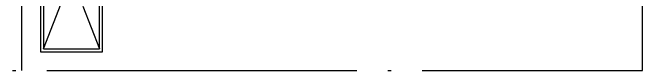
# Model space of a CAD drawing. Extents: x 68243 to 108563, y 14962 to 43474.
# Drawn here: x 89214 to 93274, y 32105 to 32480 of the extents above; entities that cross this region are included whole.
import ezdxf

# ---------------------------------------------------------------- set-up
doc = ezdxf.new("R2010")
doc.units = 0
doc.header["$LTSCALE"] = 1000
doc.header["$MEASUREMENT"] = 0
doc.linetypes.add('DASH', pattern=[0.35, 0.25, -0.1])
doc.linetypes.add('DOTE', pattern=[2.42, 2, -0.2, 0.02, -0.2])
doc.layers.add('A-DOTE', color=1, linetype='Continuous')
doc.layers.add('A-立面看线', color=7, linetype='Continuous')

# ---------------------------------------------------------------- blocks, each defined once
blk = doc.blocks.new('*U71')
at = {"color": 0}
for p, q in [((3760.1, 0), (0, 0)), ((0, 0), (0, -400)), ((3760.1, -400), (3760.1, 0)), ((0, -400), (3760.1, -400))]:
    blk.add_line(p, q, dxfattribs=at)
at = {"color": 0, "linetype": 'Continuous'}
for p, q in [((3740.1, -20), (20, -20)), ((20, -20), (20, -380)), ((950, -20), (950, -380)), ((1880, -20), (1880, -380)), ((2810, -20), (2810, -380)), ((3740.1, -20), (3740.1, -380)), ((20, -380), (3740.1, -380))]:
    blk.add_line(p, q, dxfattribs=at)
at = {"color": 0, "linetype": 'DASH', "ltscale": 2}
for p, q in [((950, -20), (20, -380)), ((20, -20), (950, -380)), ((950, -20), (1880, -380)), ((1880, -20), (950, -380)), ((2810, -20), (1880, -380)), ((1880, -20), (2810, -380)), ((2810, -20), (3740.1, -380)), ((3740.1, -20), (2810, -380))]:
    blk.add_line(p, q, dxfattribs=at)
at = {"color": 0, "linetype": 'DASH', "ltscale": 90}
blk.add_line((3740.1, -20), (3740.1, -380), dxfattribs=at)

msp = doc.modelspace()

# ---------------------------------------------------------------- linework, layer by layer
at = {"layer": 'A-DOTE', "linetype": 'DOTE'}
for p, q in [((89273.7, 32105.2), (89273.7, 37225.2)), ((93273.7, 32105.2), (93273.7, 37225.2)), ((77333.7, 32105.2), (93273.7, 32105.2))]:
    msp.add_line(p, q, dxfattribs=at)

# ---------------------------------------------------------------- block references
at = {"layer": 'A-立面看线', "rotation": 89.99102649880774}
msp.add_blockref('*U71', (89393.7, 32225.2), dxfattribs=at)

doc.saveas('drawing.dxf')
